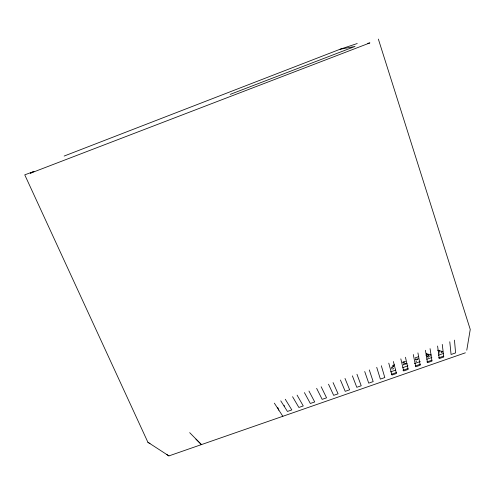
<?xml version="1.0" encoding="UTF-8"?>
<svg xmlns="http://www.w3.org/2000/svg" width="495" height="495" viewBox="0 0 495 495"><rect width="100%" height="100%" fill="white"/><g stroke="black" fill="none" stroke-linecap="round" stroke-linejoin="round"><path stroke-width="0.74" d="M466.779 350.175L470.25 329.441L378.359 39.093M415.775 358.51L415.955 359.29M393.544 366.189L393.482 366.789L393.556 365.508M404.149 362.334L403.753 363.175L403.58 362.68L404.997 363.485L407.156 363.8M415.231 357.842L418.745 356.61M402.317 362.42L404.415 361.338L405.591 361.511M64.146 156.055L340.084 49.246L357.229 43.535M230.181 94.39L355.051 46.431L340.084 49.246M415.361 359.716L418.325 358.683M405.851 364.072L403.406 364.481L403.574 364.976M415.621 361.096L416.27 360.874L416.561 361.573M427.402 356.988L428.243 356.697L428.41 357.198L426.028 355.243M430.409 355.942L429.443 356.276L426.572 354.043M438.867 352.991L439.845 352.898M390.506 371.9L395.585 370.13M402.843 367.599L407.923 365.83M414.451 363.553L420.255 361.529M426.789 359.259L431.863 357.483M438.397 355.212L443.477 353.442M391.359 374.319L396.433 372.549M402.961 370.279L408.035 368.509M415.28 365.984L420.36 364.221M426.882 361.944L431.956 360.181M438.483 357.91L443.557 356.14M166.827 454.558L168.925 455.907L465.374 352.811M394.428 364.827L393.018 365.31L392.213 366.374L392.486 367.519L393.63 368.948M367.736 43.325L369.889 42.91L30.368 173.231L33.988 171.449L24.75 174.84L147.9 442.27L168.925 455.907M426.325 353.647L431.188 354.977M426.739 354.538L428.812 355.119M437.995 350.683L439.684 351.165L439.851 351.667M437.716 350.151L442.79 351.623M147.9 442.27L149.979 443.607M418.015 359.797L417.409 359.234L417.582 359.729M195.909 439.114L201.434 444.603L189.684 432.642M274.354 403.165L282.837 416.295M280.764 400.839L287.447 411.444L291.815 409.928L285.275 399.261M391.31 367.234L392.145 369.332M292.564 396.712L298.875 407.465L303.256 405.943L297.087 395.134M304.413 392.615L310.334 403.475L314.721 401.952L308.948 391.031M316.621 388.352L322.158 399.36L326.558 397.832L321.168 386.762M328.513 384.194L333.673 395.35L338.085 393.816L333.067 382.604M340.43 380.03L345.219 391.335L349.637 389.794L344.996 378.434M277.732 407.447L278.84 410.207M352.384 375.854L356.79 387.307L361.22 385.766L356.957 374.251M364.716 371.541L368.732 383.149L373.174 381.602L369.301 369.938M442.214 352.384L442.047 351.883L441.274 352.149L441.441 352.65M376.726 367.346L380.358 379.102L384.813 377.549L381.323 365.737M388.767 363.138L392.015 375.043L396.476 373.49L393.377 361.523M400.826 358.875L403.697 370.978L408.177 369.418L405.454 357.26M413.288 354.519L415.757 366.776L420.243 365.217L417.922 352.904M425.422 350.281L427.501 362.686L431.999 361.121L430.068 348.653M437.592 346.03L439.275 358.59L443.786 357.019L442.252 344.402M284.186 405.436L284.266 406.11M449.788 341.767L451.075 354.482L455.598 352.91L454.46 340.133"/></g></svg>
